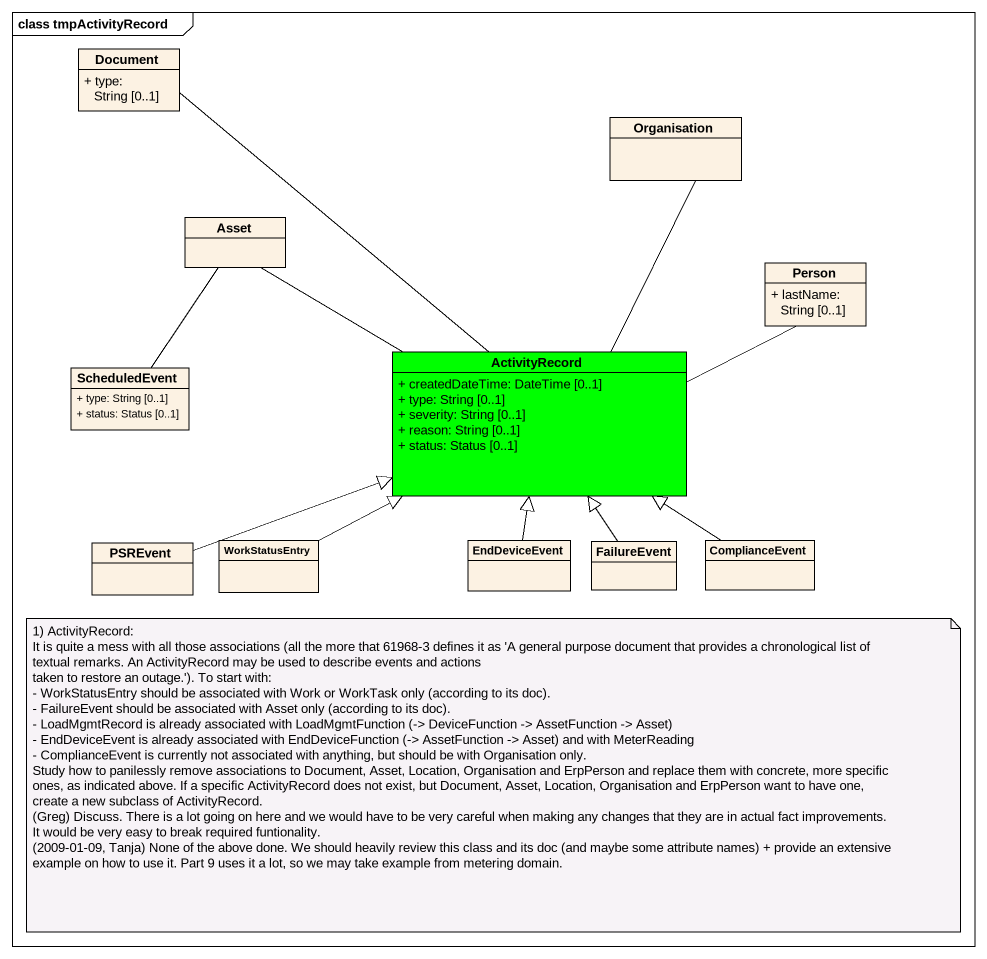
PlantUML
@startuml
mainframe class tmpActivityRecord
hide circle
hide empty members
skinparam classAttributeIconSize 0
class Document {
  + type: String [0..1]
}
class Organisation
class Asset
class "Person" as Person_ {
  + lastName: String [0..1]
}
class ScheduledEvent {
  + type: String [0..1]
  + status: Status [0..1]
}
class ActivityRecord #00FF00 {
  + createdDateTime: DateTime [0..1]
  + type: String [0..1]
  + severity: String [0..1]
  + reason: String [0..1]
  + status: Status [0..1]
}
class PSREvent
class WorkStatusEntry
class EndDeviceEvent
class FailureEvent
class ComplianceEvent
Document -- ActivityRecord
Organisation -- ActivityRecord
Asset -right- ActivityRecord
Person_ -left- ActivityRecord
ScheduledEvent -up- Asset
PSREvent -right-|> ActivityRecord
WorkStatusEntry -right-|> ActivityRecord
EndDeviceEvent -up-|> ActivityRecord
FailureEvent -up-|> ActivityRecord
ComplianceEvent -up-|> ActivityRecord
note as N1
  1) ActivityRecord:
  It is quite a mess with all those associations (all the more that 61968-3 defines it as 'A general purpose document that provides a chronological list of textual remarks. An ActivityRecord may be used to describe events and actions
  taken to restore an outage.'). To start with:
  - WorkStatusEntry should be associated with Work or WorkTask only (according to its doc).
  - FailureEvent should be associated with Asset only (according to its doc).
  - LoadMgmtRecord is already associated with LoadMgmtFunction (-> DeviceFunction -> AssetFunction -> Asset)
  - EndDeviceEvent is already associated with EndDeviceFunction (-> AssetFunction -> Asset) and with MeterReading
  - ComplianceEvent is currently not associated with anything, but should be with Organisation only.
  Study how to panilessly remove associations to Document, Asset, Location, Organisation and ErpPerson and replace them with concrete, more specific ones, as indicated above. If a specific ActivityRecord does not exist, but Document, Asset, Location, Organisation and ErpPerson want to have one, create a new subclass of ActivityRecord.
  (Greg) Discuss. There is a lot going on here and we would have to be very careful when making any changes that they are in actual fact improvements. It would be very easy to break required funtionality.
  (2009-01-09, Tanja) None of the above done. We should heavily review this class and its doc (and maybe some attribute names) + provide an extensive example on how to use it. Part 9 uses it a lot, so we may take example from metering domain.
end note
@enduml
